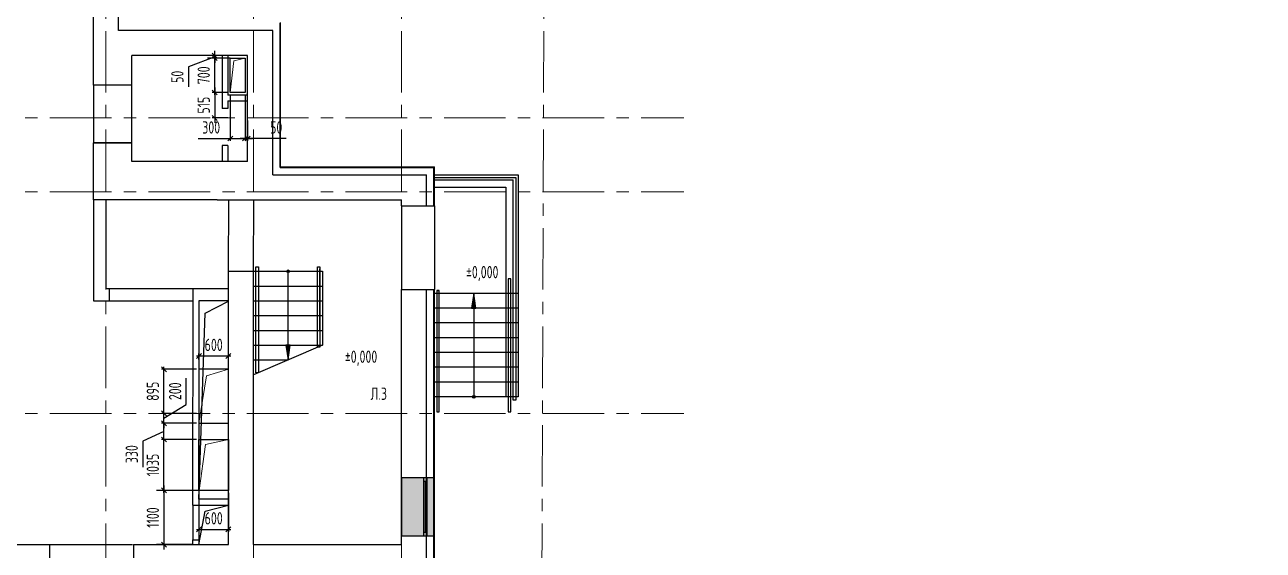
# Model space of a CAD drawing. Header units: millimetres. Extents: x 0 to 8967983, y -224399 to 13801.
# Drawn here: x 66949 to 92090, y -207960 to -197290 of the extents above; entities that cross this region are included whole.
import ezdxf
from ezdxf import colors
from ezdxf.entities.mleader import LeaderData, LeaderLine
from ezdxf.math import Vec2, Vec3

# ---------------------------------------------------------------- set-up
doc = ezdxf.new("R2010")
doc.units = ezdxf.units.MM
doc.header["$LTSCALE"] = 10
doc.linetypes.add('CENTER', pattern=[2, 1.25, -0.25, 0.25, -0.25])
doc.layers.add('013', color=7, linetype='Continuous', lineweight=13)
doc.layers.add('АР_Оси', color=142, linetype='Continuous', lineweight=9)
doc.layers.add('Архитектура', color=251, linetype='Continuous')
doc.layers.add('М_проемы ОВ нч', color=210, linetype='Continuous')
doc.layers.get('0').off()
doc.layers.get('0').freeze()
doc.styles.add('ISOCPEUR', font='isocpeur.TTF', dxfattribs={"width": 0.7})
doc.styles.add('ГОСТ 2.304', font='isocpeur.TTF', dxfattribs={"width": 0.7})
doc.dimstyles.new('СПДС', dxfattribs={"dimscale": 100, "dimtxt": 2.5, "dimasz": 1, "dimexe": 1.5, "dimexo": 0, "dimgap": 1, "dimtad": 1, "dimdec": 0, "dimrnd": 5, "dimtxsty": 'ГОСТ 2.304', "dimblk": 'OBLIQUE', "dimcen": 2.5, "dimdle": 1, "dimadec": 0, "dimazin": 2, "dimtfac": 0.75, "dimtdec": 0, "dimtmove": 1, "dimatfit": 3, "dimfxl": 1, "dimtolj": 1, "dimarcsym": 1})

# ---------------------------------------------------------------- blocks, each defined once
blk = doc.blocks.new('*U43')
h = blk.add_hatch(color=256)
h.dxf.hatch_style = 1
edge = h.paths.add_edge_path()
edge.add_arc((0, 0), 27.6, 359.64, 719.64)
h = blk.add_hatch(color=256)
h.dxf.hatch_style = 1
h.paths.add_polyline_path([(1800, -44), (1800, 44), (2100, 0)])
blk.add_line((2100, 0), (0, 0))
blk.add_lwpolyline([(1800, 44), (1800, -44), (2100, 0), (1800, 44)])
blk.add_circle((0, 0), 27.6)
blk = doc.blocks.new('*U235')
h = blk.add_hatch(color=256)
h.dxf.hatch_style = 1
edge = h.paths.add_edge_path()
edge.add_arc((0, 0), 27.6, 359.64, 719.64)
h = blk.add_hatch(color=256)
h.dxf.hatch_style = 1
h.paths.add_polyline_path([(1500, -44), (1500, 44), (1800, 0)])
blk.add_line((1800, 0), (0, 0))
blk.add_lwpolyline([(1500, 44), (1500, -44), (1800, 0), (1500, 44)])
blk.add_circle((0, 0), 27.6)
blk = doc.blocks.new('_DOTSMALL')
at = {"color": 0, "linetype": 'ByBlock', "const_width": 0.5}
blk.add_lwpolyline([(-0.0625, 0, 1), (0.0625, 0, 1)], format="xyb", close=True, dxfattribs=at)
blk = doc.blocks.new('*U158')
at = {"true_color": 0xffffff}
h = blk.add_hatch(color=7, dxfattribs=at)
h.dxf.hatch_style = 1
h.paths.add_polyline_path([(-1180, -450), (0, -450), (0, 220), (-1180, 220)])
at = {"lineweight": 30}
for p, q in [((-1180, -450), (-1180, 220)), ((0, -450), (0, 220))]:
    blk.add_line(p, q, dxfattribs=at)
for p, q in [((0, 220), (-1180, 220)), ((-1180, 70), (0, 70)), ((-1180, 0), (0, 0)), ((-1110, 0), (-1110, 70)), ((-1110, 35), (-70, 35)), ((-70, 0), (-70, 70)), ((-1180, -450), (0, -450)), ((-1180, -450), (-1180, -450)), ((-1180, -450), (-1180, -450)), ((0, -450), (0, -450)), ((0, -450), (0, -450))]:
    blk.add_line(p, q)
blk = doc.blocks.new('_Oblique')
at = {"color": 0, "linetype": 'ByBlock', "lineweight": -2}
blk.add_line((-0.5, -0.5), (0.5, 0.5), dxfattribs=at)
blk = doc.blocks.new('*D318')
at = {"layer": '013', "color": 0, "linetype": 'ByBlock', "lineweight": -2, "transparency": 16777216}
for p, q in [((71071, -197966), (70756, -197966)), ((70806, -198716), (70806, -197916)), ((71071, -198666), (70756, -198666))]:
    blk.add_line(p, q, dxfattribs=at)
at = {"layer": 'Defpoints', "color": 0, "linetype": 'ByBlock', "transparency": 16777216}
for p in [(70806, -197966), (71121, -197966), (71121, -198666)]:
    blk.add_point(p, dxfattribs=at)
at = {"layer": '013', "color": 0, "linetype": 'ByBlock', "lineweight": -2, "transparency": 16777216, "xscale": 100, "yscale": 100, "zscale": 100}
for p, rotation in [((70806, -197966), 90), ((70806, -198666), 270)]:
    blk.add_blockref('_Oblique', p, dxfattribs=dict(at, rotation=rotation))
at = {"layer": '013', "color": 0, "linetype": 'ByBlock', "transparency": 16777216, "insert": (70581, -198316), "char_height": 250, "attachment_point": 5, "rotation": 90, "style": 'ГОСТ 2.304'}
blk.add_mtext('\\A1;700', dxfattribs=at)
blk = doc.blocks.new('*D321')
at = {"layer": '013', "color": 0, "linetype": 'ByBlock', "lineweight": -2, "transparency": 16777216}
for p, q in [((70434, -204015), (71133, -204015)), ((70484, -204084), (70484, -203965)), ((71083, -204084), (71083, -203965))]:
    blk.add_line(p, q, dxfattribs=at)
at = {"layer": 'Defpoints', "color": 0, "linetype": 'ByBlock', "transparency": 16777216}
for p in [(70484, -204134), (71083, -204015), (71083, -204134)]:
    blk.add_point(p, dxfattribs=at)
at = {"layer": '013', "color": 0, "linetype": 'ByBlock', "lineweight": -2, "transparency": 16777216, "xscale": 100, "yscale": 100, "zscale": 100, "rotation": 180}
blk.add_blockref('_Oblique', (70484, -204015), dxfattribs=at)
at = {"layer": '013', "color": 0, "linetype": 'ByBlock', "lineweight": -2, "transparency": 16777216, "xscale": 100, "yscale": 100, "zscale": 100}
blk.add_blockref('_Oblique', (71083, -204015), dxfattribs=at)
at = {"layer": '013', "color": 0, "linetype": 'ByBlock', "transparency": 16777216, "insert": (70784, -203790), "char_height": 250, "attachment_point": 5, "style": 'ГОСТ 2.304'}
blk.add_mtext('\\A1;600', dxfattribs=at)
blk = doc.blocks.new('*D322')
at = {"layer": '013', "color": 0, "linetype": 'ByBlock', "lineweight": -2, "transparency": 16777216}
for p, q in [((70434, -205712), (69723, -205712)), ((69773, -206796), (69773, -205662)), ((70434, -206746), (69723, -206746))]:
    blk.add_line(p, q, dxfattribs=at)
at = {"layer": 'Defpoints', "color": 0, "linetype": 'ByBlock', "transparency": 16777216}
for p in [(69773, -205712), (70484, -205712), (70484, -206746)]:
    blk.add_point(p, dxfattribs=at)
at = {"layer": '013', "color": 0, "linetype": 'ByBlock', "lineweight": -2, "transparency": 16777216, "xscale": 100, "yscale": 100, "zscale": 100}
for p, rotation in [((69773, -205712), 90), ((69773, -206746), 270)]:
    blk.add_blockref('_Oblique', p, dxfattribs=dict(at, rotation=rotation))
at = {"layer": '013', "color": 0, "linetype": 'ByBlock', "transparency": 16777216, "insert": (69548, -206229), "char_height": 250, "attachment_point": 5, "rotation": 90, "style": 'ГОСТ 2.304'}
blk.add_mtext('\\A1;1035', dxfattribs=at)
blk = doc.blocks.new('*D323')
at = {"layer": '013', "color": 0, "linetype": 'ByBlock', "lineweight": -2, "transparency": 16777216}
for p, q in [((70484, -206796), (70484, -207586)), ((71083, -206796), (71083, -207586)), ((70434, -207536), (71133, -207536))]:
    blk.add_line(p, q, dxfattribs=at)
at = {"layer": 'Defpoints', "color": 0, "linetype": 'ByBlock', "transparency": 16777216}
for p in [(70484, -206746), (71083, -206746), (71083, -207536)]:
    blk.add_point(p, dxfattribs=at)
at = {"layer": '013', "color": 0, "linetype": 'ByBlock', "lineweight": -2, "transparency": 16777216, "xscale": 100, "yscale": 100, "zscale": 100, "rotation": 180}
blk.add_blockref('_Oblique', (70484, -207536), dxfattribs=at)
at = {"layer": '013', "color": 0, "linetype": 'ByBlock', "lineweight": -2, "transparency": 16777216, "xscale": 100, "yscale": 100, "zscale": 100}
blk.add_blockref('_Oblique', (71083, -207536), dxfattribs=at)
at = {"layer": '013', "color": 0, "linetype": 'ByBlock', "transparency": 16777216, "insert": (70784, -207311), "char_height": 250, "attachment_point": 5, "style": 'ГОСТ 2.304'}
blk.add_mtext('\\A1;600', dxfattribs=at)
blk = doc.blocks.new('*D444')
at = {"layer": '013', "color": 0, "linetype": 'ByBlock', "lineweight": -2, "transparency": 16777216}
for p, q in [((70226, -204999), (70226, -204466)), ((69773, -205281), (70226, -204999)), ((69773, -205181), (69773, -205081)), ((70434, -205181), (69723, -205181)), ((70434, -205381), (69723, -205381)), ((69773, -205381), (69773, -205181)), ((69773, -205381), (69773, -205181)), ((69773, -205381), (69773, -205481))]:
    blk.add_line(p, q, dxfattribs=at)
at = {"layer": 'Defpoints', "color": 0, "linetype": 'ByBlock', "transparency": 16777216}
for p in [(69773, -205181), (70484, -205181), (70484, -205381)]:
    blk.add_point(p, dxfattribs=at)
at = {"layer": '013', "color": 0, "linetype": 'ByBlock', "lineweight": -2, "transparency": 16777216, "xscale": 100, "yscale": 100, "zscale": 100}
for p, rotation in [((69773, -205181), 270), ((69773, -205381), 90)]:
    blk.add_blockref('_Oblique', p, dxfattribs=dict(at, rotation=rotation))
at = {"layer": '013', "color": 0, "linetype": 'ByBlock', "transparency": 16777216, "insert": (70001, -204732), "char_height": 250, "attachment_point": 5, "rotation": 90, "style": 'ГОСТ 2.304'}
blk.add_mtext('\\A1;200', dxfattribs=at)
blk = doc.blocks.new('*D445')
at = {"layer": '013', "color": 0, "linetype": 'ByBlock', "lineweight": -2, "transparency": 16777216}
for p, q in [((70434, -204284), (69723, -204284)), ((69773, -205231), (69773, -204234)), ((70434, -205181), (69723, -205181))]:
    blk.add_line(p, q, dxfattribs=at)
at = {"layer": 'Defpoints', "color": 0, "linetype": 'ByBlock', "transparency": 16777216}
for p in [(69773, -204284), (70484, -204284), (70484, -205181)]:
    blk.add_point(p, dxfattribs=at)
at = {"layer": '013', "color": 0, "linetype": 'ByBlock', "lineweight": -2, "transparency": 16777216, "xscale": 100, "yscale": 100, "zscale": 100}
for p, rotation in [((69773, -204284), 90), ((69773, -205181), 270)]:
    blk.add_blockref('_Oblique', p, dxfattribs=dict(at, rotation=rotation))
at = {"layer": '013', "color": 0, "linetype": 'ByBlock', "transparency": 16777216, "insert": (69548, -204732), "char_height": 250, "attachment_point": 5, "rotation": 90, "style": 'ГОСТ 2.304'}
blk.add_mtext('\\A1;895', dxfattribs=at)
blk = doc.blocks.new('*D447')
at = {"layer": '013', "color": 0, "linetype": 'ByBlock', "lineweight": -2, "transparency": 16777216}
for p, q in [((70433, -205381), (69723, -205381)), ((69773, -205762), (69773, -205331)), ((69773, -205546), (69345, -205743)), ((69345, -205743), (69345, -206276)), ((70433, -205712), (69723, -205712))]:
    blk.add_line(p, q, dxfattribs=at)
at = {"layer": 'Defpoints', "color": 0, "linetype": 'ByBlock', "transparency": 16777216}
for p in [(69773, -205381), (70483, -205381), (70483, -205712)]:
    blk.add_point(p, dxfattribs=at)
at = {"layer": '013', "color": 0, "linetype": 'ByBlock', "lineweight": -2, "transparency": 16777216, "xscale": 100, "yscale": 100, "zscale": 100}
for p, rotation in [((69773, -205381), 90), ((69773, -205712), 270)]:
    blk.add_blockref('_Oblique', p, dxfattribs=dict(at, rotation=rotation))
at = {"layer": '013', "color": 0, "linetype": 'ByBlock', "transparency": 16777216, "insert": (69120, -206009), "char_height": 250, "attachment_point": 5, "rotation": 90, "style": 'ГОСТ 2.304'}
blk.add_mtext('\\A1;330', dxfattribs=at)
blk = doc.blocks.new('*D453')
at = {"layer": '013', "color": 0, "linetype": 'ByBlock', "lineweight": -2, "transparency": 16777216}
for p, q in [((70806, -198566), (70806, -199281)), ((71071, -198666), (70756, -198666)), ((71071, -199181), (70756, -199181))]:
    blk.add_line(p, q, dxfattribs=at)
at = {"layer": 'Defpoints', "color": 0, "linetype": 'ByBlock', "transparency": 16777216}
for p in [(71121, -198666), (70806, -199181), (71121, -199181)]:
    blk.add_point(p, dxfattribs=at)
at = {"layer": '013', "color": 0, "linetype": 'ByBlock', "lineweight": -2, "transparency": 16777216, "xscale": 100, "yscale": 100, "zscale": 100}
for p, rotation in [((70806, -198666), 90), ((70806, -199181), 270)]:
    blk.add_blockref('_Oblique', p, dxfattribs=dict(at, rotation=rotation))
at = {"layer": '013', "color": 0, "linetype": 'ByBlock', "transparency": 16777216, "insert": (70581, -198923), "char_height": 250, "attachment_point": 5, "rotation": 90, "style": 'ГОСТ 2.304'}
blk.add_mtext('\\A1;515', dxfattribs=at)
blk = doc.blocks.new('*D454')
at = {"layer": '013', "color": 0, "linetype": 'ByBlock', "lineweight": -2, "transparency": 16777216}
for p, q in [((71121, -198716), (71121, -199650)), ((71421, -198716), (71421, -199650)), ((70467, -199600), (71121, -199600)), ((71021, -199600), (71521, -199600))]:
    blk.add_line(p, q, dxfattribs=at)
at = {"layer": 'Defpoints', "color": 0, "linetype": 'ByBlock', "transparency": 16777216}
for p in [(71121, -198666), (71421, -198666), (71421, -199600)]:
    blk.add_point(p, dxfattribs=at)
at = {"layer": '013', "color": 0, "linetype": 'ByBlock', "lineweight": -2, "transparency": 16777216, "xscale": 100, "yscale": 100, "zscale": 100, "rotation": 180}
blk.add_blockref('_Oblique', (71121, -199600), dxfattribs=at)
at = {"layer": '013', "color": 0, "linetype": 'ByBlock', "lineweight": -2, "transparency": 16777216, "xscale": 100, "yscale": 100, "zscale": 100}
blk.add_blockref('_Oblique', (71421, -199600), dxfattribs=at)
at = {"layer": '013', "color": 0, "linetype": 'ByBlock', "transparency": 16777216, "insert": (70733, -199375), "char_height": 250, "attachment_point": 5, "style": 'ГОСТ 2.304'}
blk.add_mtext('\\A1;300', dxfattribs=at)
blk = doc.blocks.new('*D455')
at = {"layer": '013', "color": 0, "linetype": 'ByBlock', "lineweight": -2, "transparency": 16777216}
for p, q in [((71421, -198716), (71421, -199650)), ((71473, -199231), (71473, -199650)), ((71421, -199600), (71321, -199600)), ((71421, -199600), (71473, -199600)), ((71421, -199600), (71473, -199600)), ((71473, -199600), (71573, -199600)), ((72258, -199600), (71473, -199600))]:
    blk.add_line(p, q, dxfattribs=at)
at = {"layer": 'Defpoints', "color": 0, "linetype": 'ByBlock', "transparency": 16777216}
for p in [(71421, -198666), (71473, -199181), (71473, -199600)]:
    blk.add_point(p, dxfattribs=at)
at = {"layer": '013', "color": 0, "linetype": 'ByBlock', "lineweight": -2, "transparency": 16777216, "xscale": 100, "yscale": 100, "zscale": 100}
blk.add_blockref('_Oblique', (71421, -199600), dxfattribs=at)
at = {"layer": '013', "color": 0, "linetype": 'ByBlock', "lineweight": -2, "transparency": 16777216, "xscale": 100, "yscale": 100, "zscale": 100, "rotation": 180}
blk.add_blockref('_Oblique', (71473, -199600), dxfattribs=at)
at = {"layer": '013', "color": 0, "linetype": 'ByBlock', "transparency": 16777216, "insert": (72053, -199375), "char_height": 250, "attachment_point": 5, "style": 'ГОСТ 2.304'}
blk.add_mtext('\\A1;50', dxfattribs=at)
blk = doc.blocks.new('*D523')
at = {"layer": '013', "color": 0, "linetype": 'ByBlock', "lineweight": -2, "transparency": 16777216}
for p, q in [((47977, -6031), (47977, -6736)), ((47015, -6131), (47015, -6736)), ((48077, -6586), (46915, -6586)), ((69773, -206646), (69773, -207946)), ((70484, -206746), (69623, -206746)), ((70362, -207846), (69623, -207846))]:
    blk.add_line(p, q, dxfattribs=at)
at = {"layer": 'Defpoints', "color": 0, "linetype": 'ByBlock', "transparency": 16777216}
for p in [(47977, -6031), (47015, -6131), (47015, -6586), (70484, -206746), (69773, -207846), (70362, -207846)]:
    blk.add_point(p, dxfattribs=at)
at = {"layer": '013', "color": 0, "linetype": 'ByBlock', "lineweight": -2, "transparency": 16777216, "xscale": 100, "yscale": 100, "zscale": 100}
for p, rotation in [((47015, -6586), 180), ((69773, -206746), 90), ((69773, -207846), 270)]:
    blk.add_blockref('_Oblique', p, dxfattribs=dict(at, rotation=rotation))
blk.add_blockref('_Oblique', (47977, -6586), dxfattribs=at)
at = {"layer": '013', "color": 0, "linetype": 'ByBlock', "transparency": 16777216, "insert": (47496, -6361), "char_height": 250, "attachment_point": 5, "style": 'ГОСТ 2.304'}
blk.add_mtext('\\A1;960', dxfattribs=at)
at = {"layer": '013', "color": 0, "linetype": 'ByBlock', "transparency": 16777216, "insert": (69548, -207296), "char_height": 250, "attachment_point": 5, "rotation": 90, "style": 'ГОСТ 2.304'}
blk.add_mtext('\\A1;1100', dxfattribs=at)
blk = doc.blocks.new('*D524')
at = {"layer": '013', "color": 0, "linetype": 'ByBlock', "lineweight": -2, "transparency": 16777216}
for p, q in [((49025, -5881), (49025, -5781)), ((48492, -6031), (49175, -6031)), ((48615, -5881), (49175, -5881)), ((49025, -5881), (49025, -6031)), ((49025, -5881), (49025, -6031)), ((49025, -6031), (49025, -6131)), ((49025, -6729), (49025, -6031)), ((70806, -197916), (70806, -197816)), ((70806, -197941), (70271, -198142)), ((71073, -197916), (70656, -197916)), ((71121, -197966), (70656, -197966)), ((70806, -197966), (70806, -197916)), ((70806, -197966), (70806, -197916)), ((70806, -197966), (70806, -198066)), ((70271, -198142), (70271, -198552))]:
    blk.add_line(p, q, dxfattribs=at)
at = {"layer": 'Defpoints', "color": 0, "linetype": 'ByBlock', "transparency": 16777216}
for p in [(48492, -6031), (48615, -5881), (49025, -6031), (70806, -197916), (71073, -197916), (71121, -197966)]:
    blk.add_point(p, dxfattribs=at)
at = {"layer": '013', "color": 0, "linetype": 'ByBlock', "lineweight": -2, "transparency": 16777216, "xscale": 100, "yscale": 100, "zscale": 100}
for p, rotation in [((49025, -5881), 270), ((49025, -6031), 90), ((70806, -197916), 270), ((70806, -197966), 90)]:
    blk.add_blockref('_Oblique', p, dxfattribs=dict(at, rotation=rotation))
at = {"layer": '013', "color": 0, "linetype": 'ByBlock', "transparency": 16777216, "char_height": 250, "attachment_point": 5, "rotation": 90, "style": 'ГОСТ 2.304'}
for s, insert in [('\\A1;150', (48800, -6480)), ('\\A1;50', (70046, -198347))]:
    blk.add_mtext(s, dxfattribs=dict(at, insert=insert))

msp = doc.modelspace()

# ---------------------------------------------------------------- linework, layer by layer
at = {"layer": '013', "color": 1, "linetype": 'ByBlock'}
for points in [[(71121.1, -198665.9), (71192.2, -198025), (71421.1, -197965.9)], [(70484, -205380.8), (70636.1, -204418.2), (71083.5, -204284)], [(70490, -206745.8), (70615.4, -205811), (71083.5, -205712)]]:
    msp.add_lwpolyline(points, dxfattribs=at)
at = {"layer": 'АР_Оси', "linetype": 'CENTER', "ltscale": 100}
for p, q in [((68593.5, -165418.4), (68593.5, -218927.5)), ((71593.5, -165418.4), (71593.5, -218916)), ((74593.5, -165418.4), (74593.5, -218904.4)), ((77593.5, -165418.4), (77411.1, -218893.6)), ((41459.8, -199180.9), (80327.1, -199180.9)), ((41459.8, -200680.9), (80327.1, -200680.9)), ((41459.8, -205180.9), (80327.1, -205180.9))]:
    msp.add_line(p, q, dxfattribs=at)
at = {"layer": 'Архитектура', "lineweight": 25, "transparency": 33554684}
for p, q in [((68343.3, -198519.5), (68343.3, -196902.1)), ((68853.3, -197405.9), (68852.9, -196902.1)), ((72133.3, -200185.9), (72133.3, -197255.9)), ((72143.3, -200175.9), (72143.3, -197245.9)), ((71983.3, -197405.9), (68853.3, -197405.9)), ((71983.3, -200335.9), (71983.3, -197405.9)), ((69123.3, -198519.5), (69123.3, -197915.9)), ((71473.3, -197915.9), (69123.3, -197915.9)), ((69123.3, -198519.5), (69123.3, -197956.4)), ((70953.3, -197915.9), (70953.3, -198990.9)), ((71073.3, -197915.9), (71073.3, -198717.4)), ((71473.3, -200065.9), (71473.3, -197915.9)), ((71473.3, -198717.4), (71473.3, -197917.4)), ((69123.3, -198519.5), (68343.3, -198519.5)), ((71073.3, -198837.4), (71473.3, -198837.4)), ((71073.3, -198837.4), (71073.3, -198990.9)), ((71073.3, -198990.9), (70953.3, -198990.9)), ((68343.3, -200845.9), (68343.3, -199686.5)), ((69123.3, -199686.5), (68343.3, -199686.5)), ((69123.3, -200065.9), (69123.3, -199686.5)), ((70953.3, -199740.9), (70953.3, -200065.9)), ((71073.3, -199740.9), (70953.3, -199740.9)), ((71073.3, -199740.9), (71073.3, -200065.9)), ((70853.5, -200065.9), (69123.3, -200065.9)), ((71473.3, -200065.9), (70853.5, -200065.9)), ((71983.3, -200335.9), (75103.5, -200335.9)), ((72133.3, -200185.9), (75253.5, -200185.9)), ((72143.3, -200175.9), (75263.5, -200175.9)), ((75103.5, -200965.9), (75103.5, -200335.9)), ((75253.5, -200965.9), (75253.5, -200185.9)), ((75253.5, -200965.9), (75253.5, -200185.9)), ((75263.5, -200965.9), (75263.5, -200175.9)), ((75263.5, -200965.9), (75263.5, -200175.9)), ((75263.5, -200335.9), (76964.2, -200335.9)), ((76964.2, -200335.9), (76964.2, -204845.7)), ((75263.5, -200388.8), (76915.2, -200388.8)), ((75263.5, -200438.8), (76865.2, -200438.8)), ((75263.5, -200585.9), (76714.2, -200585.9)), ((76714.2, -200585.9), (76714.2, -204845.7)), ((70853.5, -200845.9), (68343.3, -200845.9)), ((68343.3, -200845.9), (68343.3, -202895.9)), ((70853.5, -200845.9), (71083.5, -200845.9)), ((71083.5, -202294.9), (71087.8, -200845.9)), ((71593.5, -200845.9), (74593.5, -200845.9)), ((71593.5, -202294.9), (71597.8, -200845.9)), ((74593.5, -200965.9), (74593.5, -200845.9)), ((74593.5, -200965.9), (75103.5, -200965.9)), ((71083.5, -202296), (71593.5, -202296)), ((71083.5, -207845.9), (71083.5, -202296)), ((71593.5, -207845.9), (71593.5, -202296)), ((71593.5, -202296), (72994.1, -202296)), ((71593.5, -202296), (71593.5, -202296)), ((72994.1, -202296), (72994.1, -203796)), ((71593.5, -202596), (72994.1, -202596)), ((68664, -202645.9), (70364, -202645.9)), ((74593.5, -202665.9), (75103.5, -202665.9)), ((74593.5, -207845.9), (74593.5, -202665.9)), ((75103.5, -208355.9), (75103.5, -202665.9)), ((75253.5, -208505.9), (75253.5, -202665.9)), ((75263.5, -208515.9), (75263.5, -202665.9)), ((76964.2, -202745.7), (75263.5, -202745.7)), ((75313.6, -202689), (75363.6, -202689)), ((68343.3, -202895.9), (68664, -202895.9)), ((68664, -202895.9), (70364.4, -202895.9)), ((71593.5, -202896), (72994.1, -202896)), ((76964.2, -203045.7), (75263.5, -203045.7)), ((71593.5, -203196), (72994.1, -203196)), ((76964.2, -203345.7), (75263.5, -203345.7)), ((71593.5, -203496), (72994.1, -203496)), ((76964.2, -203645.7), (75263.5, -203645.7)), ((71593.5, -203796), (72994.1, -203796)), ((72994.1, -203796), (71593.5, -204396)), ((71593.5, -204096), (72293.8, -204096)), ((76964.2, -203945.7), (75263.5, -203945.7)), ((76964.2, -204245.7), (75263.5, -204245.7)), ((76964.2, -204545.7), (75263.5, -204545.7)), ((76964.2, -204845.7), (75263.5, -204845.7)), ((76964.2, -204845.7), (75263.5, -204845.7)), ((70362, -207045.5), (70362, -207745.8)), ((70483.9, -207045.5), (70482, -207745.8)), ((65273.3, -207845.9), (67453.5, -207845.9)), ((67453.5, -207845.9), (67453.5, -208485.9)), ((67453.5, -207845.9), (69136.5, -207845.9)), ((69153.5, -207845.9), (71083.5, -207845.9)), ((69153.5, -207845.9), (69153.5, -208485.9)), ((70362, -207745.8), (70482, -207745.8)), ((70362, -207845.8), (70362, -207745.8)), ((71593.5, -207845.9), (74593.5, -207845.9))]:
    msp.add_line(p, q, dxfattribs=at)
for points in [[(68343.3, -199686.5), (69123.3, -199686.5), (69123.3, -198519.5), (68343.3, -198519.5)], [(71640.5, -202202.1), (71690.5, -202202.1), (71690.5, -204359.5), (71640.5, -204359.5)], [(72889.5, -202202.1), (72939.5, -202202.1), (72939.5, -203838.4), (72889.5, -203838.4)], [(76763.5, -205148.2), (76813.5, -205148.2), (76813.5, -202445.7), (76763.5, -202445.7)], [(75313.5, -205148.2), (75363.5, -205148.2), (75363.5, -202689), (75313.5, -202689)]]:
    msp.add_lwpolyline(points, close=True, dxfattribs=at)
for points in [[(71473.3, -198717.4), (71073.3, -198717.4)], [(76915.2, -204909.7), (76865.2, -204909.7), (76865.2, -200438.8)], [(76915.2, -200388.8), (76915.2, -204909.7)], [(68593.3, -200845.9), (68593.3, -202645.9)], [(71083.5, -200845.9), (71083.5, -200845.9)], [(71083.5, -200845.9), (71083.5, -200847.5), (71593.5, -200847.5), (71593.5, -200845.9)], [(71593.5, -200845.9), (71593.5, -200845.9)], [(74593.5, -200965.9), (74593.5, -202665.9)], [(75103.5, -200965.9), (75263.5, -200965.9)], [(75263.5, -200965.9), (75263.5, -202665.9)], [(72889.5, -203496), (72889.5, -202202.1)], [(72939.5, -202202.1), (72939.5, -203819.4)], [(72939.5, -203496), (72939.5, -202245.7)], [(68593.3, -202645.9), (68664, -202645.9)], [(68664, -202645.9), (68664, -202895.9)], [(70362, -207045.5), (70364, -202645.9), (71083.5, -202645.9)], [(70364, -202645.9), (71083.5, -202645.9)], [(75103.5, -202665.9), (75263.5, -202665.9)], [(71083.5, -202895.9), (70484, -202895.9), (70483.9, -207045.5)], [(70484, -206925.8), (70609.6, -203143.8), (71083.5, -202900)], [(72889.5, -203840.8), (72889.5, -203496)], [(70362, -207045.5), (71083.5, -207045.8)], [(70482, -207845.4), (70607.5, -207169.3), (71081.5, -207045.5)], [(71083.5, -206925.8), (70484, -206925.8)], [(70482, -207745.8), (70482, -207845.8)]]:
    msp.add_lwpolyline(points, dxfattribs=at)
at = {"layer": 'М_проемы ОВ нч', "color": 1, "linetype": 'ByBlock', "lineweight": 30}
for points in [[(71421.1, -198665.9), (71121.1, -198665.9), (71121.1, -197965.9), (71421.1, -197965.9)], [(71083.5, -204284), (70484, -204284), (70484, -205380.8), (71083.5, -205380.8)], [(71083.5, -206745.8), (70483.9, -206745.8), (70483.9, -205712), (71083.5, -205712)]]:
    msp.add_lwpolyline(points, close=True, dxfattribs=at)

# ---------------------------------------------------------------- block references
at = {"layer": 'Архитектура', "lineweight": 25, "transparency": 33554684}
for name, p, rotation in [('*U235', (72293.8, -202296), 270), ('*U43', (76063.5, -204845.7), 89.99999999999999), ('*U158', (75043.5, -207665.9), 270)]:
    msp.add_blockref(name, p, dxfattribs=dict(at, rotation=rotation))

# ---------------------------------------------------------------- dimensions: what is measured, and where the dimension line sits
at = {"layer": '013', "color": 1, "linetype": 'ByBlock'}
for base, p1, p2, middle in [((49025.2, -6030.5), (48615.2, -5880.5), (48492.4, -6030.5), (49072, -6479.8)), ((70806.5, -197915.9), (71121.1, -197965.9), (71073.3, -197915.9), (70271.1, -198242.2))]:
    dim = msp.add_linear_dim(base=base, p1=p1, p2=p2, angle=90, dimstyle='СПДС', dxfattribs=at)
    dim.commit()
    dim.dimension.update_dxf_attribs({"geometry": '*D524', "text_midpoint": middle, "dimtype": 160})
dim = msp.add_linear_dim(base=(47015.2, -6585.6), p1=(47977.1, -6030.5), p2=(47015.2, -6130.5), dimstyle='СПДС', dxfattribs=at)
dim.commit()
dim.dimension.update_dxf_attribs({"geometry": '*D523', "text_midpoint": (47496.2, -6360.6)})
dim = msp.add_linear_dim(base=(69773.4, -207845.8), p1=(70483.9, -206745.8), p2=(70362, -207845.8), angle=90, dimstyle='СПДС', dxfattribs=at)
dim.commit()
dim.dimension.update_dxf_attribs({"geometry": '*D523', "text_midpoint": (69548.4, -207295.8)})
for base, p1, p2, override, picture, middle in [((70806.5, -197965.9), (71121.1, -198665.9), (71121.1, -197965.9), {"dimasz": 1, "dimexe": 0.5, "dimexo": 0.5, "dimrnd": 5, "dimdle": 0.5}, '*D318', (70581.5, -198315.9)), ((70806.5, -199180.9), (71121.1, -198665.9), (71121.1, -199180.9), {"dimexe": 0.5, "dimexo": 0.5}, '*D453', (70581.5, -198923.4)), ((69773.4, -204284), (70484, -205180.9), (70484, -204284), {"dimasz": 1, "dimexe": 0.5, "dimexo": 0.5, "dimrnd": 5, "dimdle": 0.5}, '*D445', (69548.4, -204732.5)), ((69773.4, -205712), (70483.9, -206745.8), (70483.9, -205712), {"dimasz": 1, "dimexe": 0.5, "dimexo": 0.5, "dimrnd": 5, "dimdle": 0.5}, '*D322', (69548.4, -206228.9))]:
    dim = msp.add_linear_dim(base=base, p1=p1, p2=p2, angle=90, dimstyle='СПДС', override=override, dxfattribs=at)
    dim.commit()
    dim.dimension.update_dxf_attribs({"geometry": picture, "text_midpoint": middle})
for base, p1, p2, picture, middle in [((71421.1, -199599.6), (71121.1, -198665.9), (71421.1, -198665.9), '*D454', (70732.9, -199599.6)), ((71473.3, -199599.6), (71421.1, -198665.9), (71473.3, -199180.9), '*D455', (72053.2, -199622.8))]:
    dim = msp.add_linear_dim(base=base, p1=p1, p2=p2, dimstyle='СПДС', override={"dimexe": 0.5, "dimexo": 0.5}, dxfattribs=at)
    dim.commit()
    dim.dimension.update_dxf_attribs({"geometry": picture, "text_midpoint": middle, "dimtype": 160})
for base, p1, p2, picture, middle in [((71083.4884, -204014.9376), (70484.0055, -204134.3152), (71083.4884, -204134.3152), '*D321', (70783.7469, -203789.9376)), ((71083.5, -207536), (70483.9, -206745.8), (71083.5, -206745.8), '*D323', (70783.7, -207311))]:
    dim = msp.add_linear_dim(base=base, p1=p1, p2=p2, dimstyle='СПДС', override={"dimasz": 1, "dimexe": 0.5, "dimexo": 0.5, "dimrnd": 5, "dimdle": 0.5}, dxfattribs=at)
    dim.commit()
    dim.dimension.update_dxf_attribs({"geometry": picture, "text_midpoint": middle})
for base, p1, p2, picture, middle in [((69773.4, -205180.9), (70483.9, -205380.8), (70483.9, -205180.9), '*D444', (70226, -204898.6)), ((69773.4, -205380.8), (70482.6, -205712), (70482.6, -205380.8), '*D447', (69345.2, -205843.2))]:
    dim = msp.add_linear_dim(base=base, p1=p1, p2=p2, angle=90, dimstyle='СПДС', override={"dimasz": 1, "dimexe": 0.5, "dimexo": 0.5, "dimrnd": 5, "dimdle": 0.5}, dxfattribs=at)
    dim.commit()
    dim.dimension.update_dxf_attribs({"geometry": picture, "text_midpoint": middle, "dimtype": 160})

# ---------------------------------------------------------------- leaders
at = {"layer": 'Архитектура', "lineweight": 25, "transparency": 33554684}
ml = msp.add_multileader_mtext('Standard', dxfattribs=at)
ml.set_content('%%P0,000', color=256, style='ISOCPEUR')
ml.set_leader_properties(color=256, linetype='Continuous', lineweight=-1)
ml.set_arrow_properties(name='DOTSMALL')
ml.build(insert=Vec2(0, 0))
ml.multileader.update_dxf_attribs({"has_text_frame": 1, "text_left_attachment_type": 4, "text_right_attachment_type": 4, "dogleg_length": 100, "arrow_head_size": 180})
ctx = ml.context
ctx.base_point, ctx.char_height, ctx.arrow_head_size, ctx.landing_gap_size, ctx.plane_origin = Vec3(75855.9, -202520.9), 250, 180, 50, Vec3(72784.8, -204110.5)
ctx.left_attachment, ctx.right_attachment = 4, 4
notes = []
notes.append((ctx, [(0, (0, 0, 0), (0, 0), (1, 0), 1, [])]))
ctx.mtext.insert, ctx.mtext.width, ctx.mtext.line_spacing_style, ctx.mtext.flow_direction = Vec3(75905.9, -202187.6), 852.697, 2, 5
ml = msp.add_multileader_mtext('Standard', dxfattribs=at)
ml.set_content('%%P0,000', color=256, style='ISOCPEUR')
ml.set_leader_properties(color=256, linetype='Continuous', lineweight=-1)
ml.set_arrow_properties(name='DOTSMALL')
ml.build(insert=Vec2(0, 0))
ml.multileader.update_dxf_attribs({"has_text_frame": 1, "text_left_attachment_type": 4, "text_right_attachment_type": 4, "dogleg_length": 100, "arrow_head_size": 180})
ctx = ml.context
ctx.base_point, ctx.char_height, ctx.arrow_head_size, ctx.landing_gap_size, ctx.plane_origin = Vec3(73396.1, -204238.8), 250, 180, 50, Vec3(70277.3, -203473.6)
ctx.left_attachment, ctx.right_attachment = 4, 4
notes.append((ctx, [(0, (0, 0, 0), (0, 0), (1, 0), 1, [])]))
ctx.mtext.insert, ctx.mtext.width, ctx.mtext.line_spacing_style, ctx.mtext.flow_direction = Vec3(73446.1, -203905.4), 852.697, 2, 5
ml = msp.add_multileader_mtext('Standard', dxfattribs=at)
ml.set_content('Л.3', color=256, style='ISOCPEUR')
ml.set_leader_properties(color=256, linetype='Continuous', lineweight=-1)
ml.set_arrow_properties(name='DOTSMALL')
ml.build(insert=Vec2(0, 0))
ml.multileader.update_dxf_attribs({"has_text_frame": 1, "text_left_attachment_type": 4, "text_right_attachment_type": 4, "dogleg_length": 100, "arrow_head_size": 180})
ctx = ml.context
ctx.base_point, ctx.char_height, ctx.arrow_head_size, ctx.landing_gap_size, ctx.plane_origin = Vec3(73917.9, -204990.7), 250, 180, 50, Vec3(98695.6, -215170.2)
ctx.left_attachment, ctx.right_attachment = 4, 4
notes.append((ctx, [(0, (0, 0, 0), (0, 0), (1, 0), 1, [])]))
ctx.mtext.insert, ctx.mtext.width, ctx.mtext.line_spacing_style, ctx.mtext.flow_direction = Vec3(73967.9, -204657.4), 852.697, 2, 5
for ctx, leaders in notes:
    for number, flags, end, landing, length, lines in leaders:
        leader = LeaderData()
        leader.index, (leader.has_last_leader_line, leader.has_dogleg_vector, leader.attachment_direction) = number, flags
        leader.last_leader_point, leader.dogleg_vector, leader.dogleg_length = Vec3(end), Vec3(landing), length
        for number, points, colour, breaks in lines:
            line = LeaderLine()
            line.index, line.vertices, line.color, line.breaks = number, Vec3.list(points), colors.encode_raw_color(colour), breaks
            leader.lines.append(line)
        ctx.leaders.append(leader)

doc.saveas('drawing.dxf')
